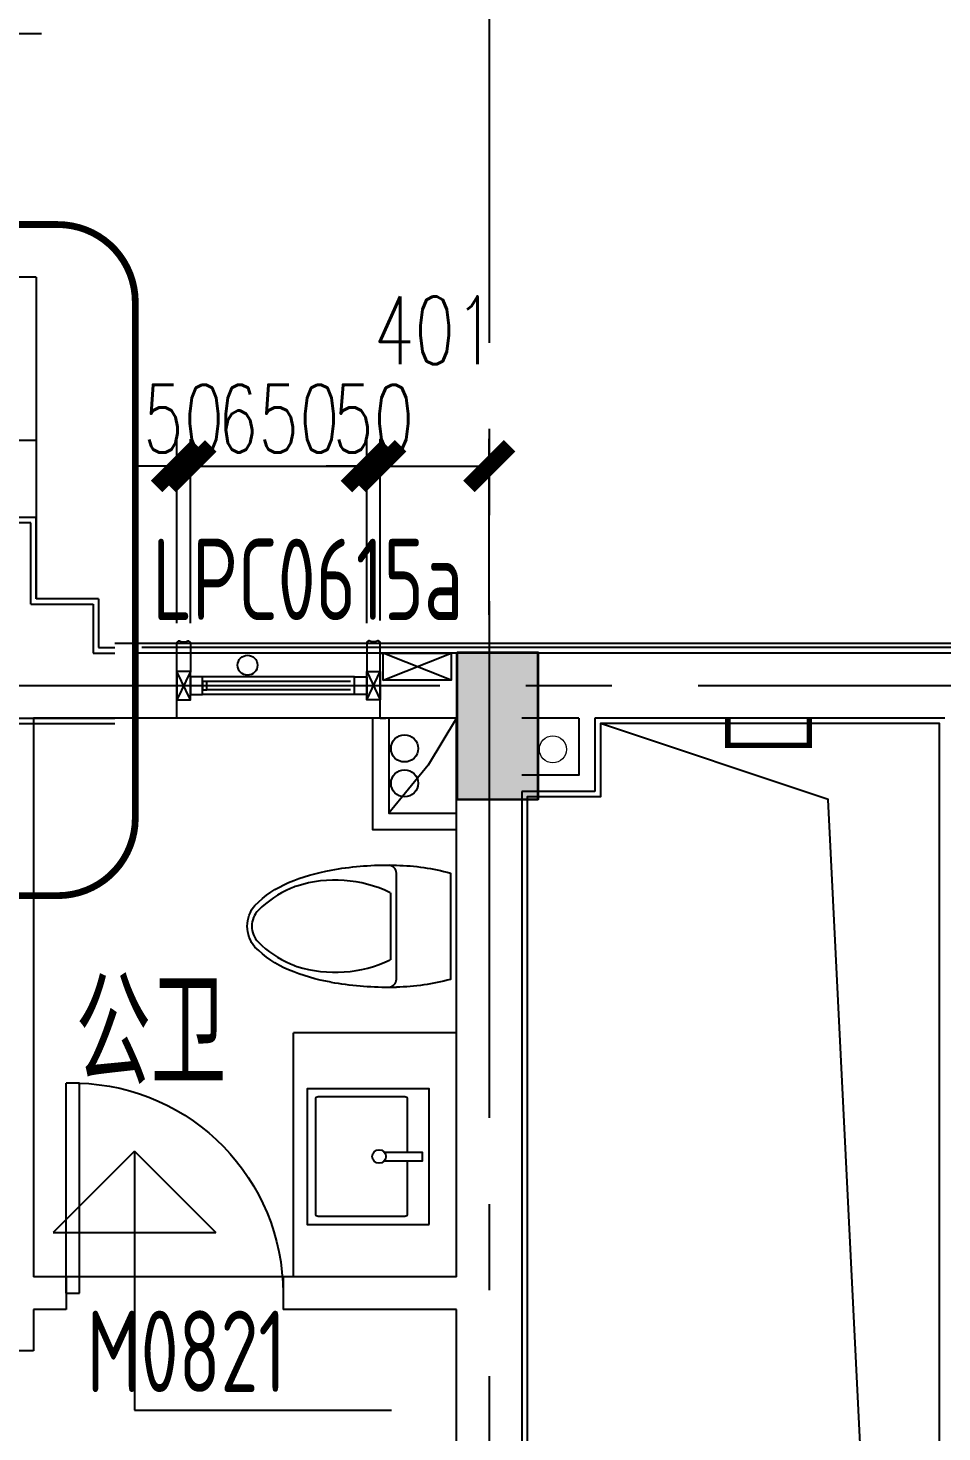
# Model space of a CAD drawing. Extents: x 296441 to 853063, y 459050 to 1117990.
# Drawn here: x 618398 to 621768, y 737361 to 742536 of the extents above; entities that cross this region are included whole.
import ezdxf
from ezdxf.enums import TextEntityAlignment as Align

# ---------------------------------------------------------------- set-up
doc = ezdxf.new("R2010")
doc.units = 0
doc.header["$LTSCALE"] = 1000
doc.linetypes.add('14-GRID$0$CENTER2', pattern=[28.575, 19.05, -3.175, 3.175, -3.175])
doc.linetypes.add('DASH', pattern=[0.35, 0.25, -0.1])
for name, color, linetype in [('0-COL', 50, 'Continuous'), ('0-COL-H1', 170, 'Continuous'), ('14-FL01-P$0$A-OVLK', 140, 'Continuous'), ('14-GRID$0$G-GRID', 9, '14-GRID$0$CENTER2'), ('A-FL01$0$水条件', 2, 'Continuous'), ('A-OVLK', 140, 'Continuous'), ('A-SECT-FNSH', 6, 'Continuous'), ('A_STAIR', 4, 'Continuous'), ('D-TEXT-FL01-mi$0$A-WIND-IDEN', 33, 'Continuous'), ('DIM_ELEV', 3, 'Continuous'), ('DIM_IDEN', 3, 'Continuous'), ('DZ-TEXT-FL01$0$A-ROOM-IDEN', 4, 'Continuous'), ('E-TEXT-BS01-MI-14$0$A-WIND-IDEN', 33, 'Continuous'), ('E1-FL01$0$A-OVLK', 140, 'Continuous'), ('E1-FL01$0$A-WALL-FNSH', 6, 'Continuous'), ('E1-FL01$0$G-XREF', 2, 'Continuous'), ('E2-E3-FL01$0$E1-FL01$0$A-HOLE', 211, 'Continuous'), ('E2-E3-FL01$0$E1-FL01$0$A-WALL', 1, 'Continuous'), ('E2-E3-FL01$0$E1-FL01$0$A-WALL-FNSH', 6, 'Continuous'), ('E4-FL01$0$A-OVLK', 140, 'Continuous'), ('G-FL01$0$A-DOOR', 4, 'Continuous'), ('G-FL01$0$A-FIXT', 162, 'Continuous'), ('G-FL01$0$A-FLOR', 23, 'Continuous'), ('G-FL01$0$A-WALL-FNSH', 6, 'Continuous'), ('G1-FL02$0$A-SECT-WIND', 155, 'Continuous'), ('G1-FL02$0$A-SECT-WOOD', 17, 'Continuous'), ('menchuangtao1$0$A-DETL-STONE', 42, 'Continuous'), ('menchuangtao1$0$A-WALL', 1, 'Continuous'), ('menchuangtao1$0$A_CUR_FRAME', 112, 'Continuous'), ('WALL', 242, 'Continuous'), ('ZT0_默认图层-----PM、LM、DY、JD', 7, 'Continuous'), ('ZT1_Dim---标注---PM、LM、DY、JD', 252, 'Continuous'), ('ZT1_Dim---索引---PM、LM、DY、JD', 2, 'Continuous'), ('ZT1_通用--Wall---PM、LM、DY、JD', 5, 'Continuous')]:
    doc.layers.add(name, color=color, linetype=linetype)
doc.layers.add('E1-FL02$0$P-SEWG-EQPM', color=4, linetype='Continuous', lineweight=0)
doc.styles.get("Standard").update_dxf_attribs({"font": 'gbenor.shx', "bigfont": 'gbcbig.shx'})
doc.styles.add('ZT-DIMSTYLE', font='ROMANS.shx', dxfattribs={"width": 0.7, "bigfont": 'CHINESE.shx'})
doc.styles.add('卓越符号', font='ROMANS.shx', dxfattribs={"width": 0.7, "bigfont": 'CHINESE.shx'})
doc.dimstyles.new('ZT-DIM100', dxfattribs={"dimscale": 100, "dimtxt": 2.5, "dimasz": 1.5, "dimexe": 1, "dimexo": 1, "dimgap": 0.5, "dimtad": 1, "dimdec": 0, "dimdsep": 46, "dimtxsty": 'ZT-DIMSTYLE', "dimblk": 'ARCHTICK', "dimcen": 2.5, "dimclrd": 175, "dimclre": 175, "dimclrt": 7, "dimazin": 2, "dimtfac": 1, "dimtix": 1, "dimtmove": 2, "dimatfit": 3, "dimfxl": 0, "dimarcsym": 0})

# ---------------------------------------------------------------- blocks, each defined once
blk = doc.blocks.new('XBX')
at = {"layer": 'A_STAIR'}
for p, q in [((954399.9, 542730.5), (954499.9, 542480.5)), ((954399.9, 542480.5), (954499.9, 542730.5))]:
    blk.add_line(p, q, dxfattribs=at)
blk.add_lwpolyline([(954499.9, 542730.5), (954399.9, 542730.5), (954399.9, 542480.5), (954499.9, 542480.5)], close=True, dxfattribs=at)
blk = doc.blocks.new('9.6N一层')
at = {"layer": 'E1-FL01$0$A-OVLK'}
blk.add_line((700231.5, 218978.4), (695261.5, 218978.4), dxfattribs=at)
at = {"layer": 'E1-FL01$0$A-WALL-FNSH'}
blk.add_line((698476.5, 218963.4), (695261.5, 218963.4), dxfattribs=at)
at = {"layer": 'E1-FL01$0$G-XREF', "const_width": 20}
blk.add_lwpolyline([(696561.5, 218703.4), (696561.5, 218603.4), (696261.5, 218603.4), (696261.5, 218703.4)], dxfattribs=at)
at = {"layer": 'E1-FL02$0$P-SEWG-EQPM'}
blk.add_circle((695616.5, 218588.4), 50, dxfattribs=at)
at = {"layer": 'E2-E3-FL01$0$E1-FL01$0$A-HOLE'}
blk.add_lwpolyline([(696911.5, 212763.4), (696631.5, 218403.4), (695791.5, 218683.4)], dxfattribs=at)
at = {"layer": 'E2-E3-FL01$0$E1-FL01$0$A-WALL'}
for p, q in [((695711.5, 218703.4), (695501.5, 218703.4)), ((697061.5, 218703.4), (695771.5, 218703.4)), ((695501.5, 218433.4), (695501.5, 212643.4))]:
    blk.add_line(p, q, dxfattribs=at)
at = {"layer": 'E2-E3-FL01$0$E1-FL01$0$A-WALL-FNSH'}
blk.add_lwpolyline([(697041.5, 215973.4), (697041.5, 218683.4), (695791.5, 218683.4), (695791.5, 218413.4), (695521.5, 218413.4), (695521.5, 212663.4)], dxfattribs=at)
at = {"layer": 'E4-FL01$0$A-OVLK'}
blk.add_line((700211.5, 218978.4), (695261.5, 218978.4), dxfattribs=at)
at = {"layer": 'WALL'}
for p, q in [((697181.5, 218943.4), (695261.5, 218943.4)), ((695771.5, 218433.4), (695501.5, 218433.4))]:
    blk.add_line(p, q, dxfattribs=at)
for points in [[(695711.5, 218703.4), (695711.5, 218493.4), (695501.5, 218493.4)], [(695771.5, 218703.4), (695771.5, 218433.4)]]:
    blk.add_lwpolyline(points, dxfattribs=at)
blk = doc.blocks.new('G-FL01$0$door-800-2400')
for p, q in [((0, 0), (0, 774.7)), ((50, 774.7), (0, 774.7)), ((50, 0), (50, 774.7)), ((0, 0), (50, 0))]:
    blk.add_line(p, q)
at = {"extrusion": (0, 0, -1)}
blk.add_ellipse((25, 0), major_axis=(548, 548), ratio=1, start_param=-0.759754, end_param=0.785398, dxfattribs=at)
blk = doc.blocks.new('G-FL01$0$洗脸盆')
blk.add_lwpolyline([(0, -250), (0, 250), (-450, 250), (-450, -250)], close=True)
blk.add_lwpolyline([(-80, 15.3), (-80, 210, 0.414214), (-90, 220), (-410, 220, 0.414214), (-420, 210), (-420, -210, 0.414214), (-410, -220), (-90, -220, 0.414214), (-80, -210), (-80, -15.3)], format="xyb")
blk.add_lwpolyline([(-165.3, -15.3), (-25, -15.3), (-25, 15.3), (-165.3, 15.3)])
blk.add_circle((-185, 0), 25)
blk = doc.blocks.new('G-FL01$0$马桶')
for p, q in [((-195.1, 0), (0, 0)), ((0, 22.4), (-123.6, 22.4)), ((123.6, 22.4), (0, 22.4)), ((0, 0), (195.1, 0))]:
    blk.add_line(p, q)
for points in [[(-206.6, 240.3, -0.056336), (-160.7, 397.4, -0.098945), (-76.9, 521.4, -0.179849), (0, 550, -0.179849), (76.9, 521.4, -0.098945), (160.7, 397.4, -0.056336), (206.6, 240.3)], [(-225.4, 0, -0.008053), (-225.6, 27.1, -0.043026), (-207.2, 240.3)], [(207.2, 240.3, -0.043026), (225.6, 27.1, -0.008053), (225.4, 0)], [(224.8, 0, -0.06015), (195.9, -200), (-195.9, -200, -0.06015), (-224.8, 0)]]:
    blk.add_lwpolyline(points, format="xyb")
for centre, radius, start, end in [((0.6, 449.1), 84.2, 90.4086, 134.6448), ((-0.6, 449.1), 84.2, 45.3552, 89.5914), ((197.5, 249.7), 364.4, 134.6448, 157.2477), ((-197.5, 249.7), 364.4, 22.7523, 45.3552), ((297.6, 225.4), 467.5, 162.4094, 205.7301), ((517.1, 115.7), 711, 157.2477, 159.3267), ((-297.6, 225.4), 467.5, 334.2699, 17.5906), ((-517.1, 115.7), 711, 20.6733, 22.7523), ((-195.1, 30), 30, 185.4692, 270), ((195.1, 30), 30, 270, 354.5308)]:
    blk.add_arc(centre, radius, start, end)
blk = doc.blocks.new('边套南入门头平面')
at = {"layer": 'A-OVLK'}
for p, q in [((-1330, -1587.2), (-1330, -402.2)), ((-1130, -987.2), (-1330, -987.2)), ((-1130, -987.2), (-1330, -987.2)), ((-1330, -1587.2), (-1130, -1587.2))]:
    blk.add_line(p, q, dxfattribs=at)
at = {"layer": 'A-SECT-FNSH'}
for p, q in [((-780, 57.8), (-1620, 57.8)), ((-1560, -402.2), (-1560, -222.2)), ((-1560, -222.2), (-1560, -222.2)), ((-1560, -402.2), (-1330, -402.2)), ((-1330, -402.2), (-1330, -702.2)), ((-1330, -702.2), (-1130, -702.2))]:
    blk.add_line(p, q, dxfattribs=at)
blk.add_lwpolyline([(-1560, -222.2), (-1620, -222.2)], dxfattribs=at)
at = {"layer": 'ZT1_通用--Wall---PM、LM、DY、JD'}
for p, q in [((-1000, 37.8), (-1620, 37.8)), ((-1540, -202.2), (-1560, -202.2)), ((-1540, -382.2), (-1540, -202.2)), ((-1310, -382.2), (-1540, -382.2)), ((-1310, -382.2), (-1310, -682.2)), ((-1310, -682.2), (-1150, -682.2))]:
    blk.add_line(p, q, dxfattribs=at)
blk.add_lwpolyline([(-1560, -202.2), (-1620, -202.2)], dxfattribs=at)
blk = doc.blocks.new('卓越-指向索引')
blk.add_wipeout([(0, 5), (-0.523, 4.973), (-1.04, 4.891), (-1.545, 4.755), (-2.034, 4.568), (-2.5, 4.33), (-2.939, 4.045), (-3.346, 3.716), (-3.716, 3.346), (-4.045, 2.939), (-4.33, 2.5), (-4.568, 2.034), (-4.755, 1.545), (-4.891, 1.04), (-4.973, 0.523), (-5, 0), (-4.973, -0.523), (-4.891, -1.04), (-4.755, -1.545), (-4.568, -2.034), (-4.33, -2.5), (-4.045, -2.939), (-3.716, -3.346), (-3.346, -3.716), (-2.939, -4.045), (-2.5, -4.33), (-2.034, -4.568), (-1.545, -4.755), (-1.04, -4.891), (-0.523, -4.973), (0, -5), (0.523, -4.973), (1.04, -4.891), (1.545, -4.755), (2.034, -4.568), (2.5, -4.33), (2.939, -4.045), (3.346, -3.716), (3.716, -3.346), (4.045, -2.939), (4.33, -2.5), (4.568, -2.034), (4.755, -1.545), (4.891, -1.04), (4.973, -0.523), (5, 0), (4.973, 0.523), (4.891, 1.04), (4.755, 1.545), (4.568, 2.034), (4.33, 2.5), (4.045, 2.939), (3.716, 3.346), (3.346, 3.716), (2.939, 4.045), (2.5, 4.33), (2.034, 4.568), (1.545, 4.755), (1.04, 4.891), (0.523, 4.973)])
blk.add_line((-5, 0), (5, 0))
at = {"color": 0, "style": '卓越符号', "width": 0.7, "flags": 8}
blk.add_attdef('索引编号', text='', height=3, dxfattribs=at).set_placement((0, 0.365), align=Align.CENTER)
at = {"color": 0, "style": '卓越符号', "width": 0.892319, "flags": 8}
blk.add_attdef('图号', text='', height=3, dxfattribs=at).set_placement((-3.406, -3.602), (3.413, -3.602), align=Align.FIT)
blk = doc.blocks.new('_ArchTick')
at = {"color": 0, "linetype": 'ByBlock', "const_width": 0.4}
blk.add_lwpolyline([(-0.5, -0.5), (0.5, 0.5)], dxfattribs=at)
blk = doc.blocks.new('*D2092')
at = {"layer": 'Defpoints', "color": 0, "ltscale": 1000, "transparency": 16777216}
for p in [(620098.5, 740921.7), (619697.1, 740252.6, -30.7), (620098.5, 740273.9)]:
    blk.add_point(p, dxfattribs=at)
at = {"layer": 'ZT1_Dim---标注---PM、LM、DY、JD', "color": 175, "linetype": 'ByBlock', "lineweight": -2, "ltscale": 1000, "transparency": 16777216}
for p, q in [((619697.1, 740352.6), (619697.1, 741021.7)), ((620098.5, 740373.9), (620098.5, 741021.7)), ((619697.1, 740921.7), (620098.5, 740921.7))]:
    blk.add_line(p, q, dxfattribs=at)
at = {"layer": 'ZT1_Dim---标注---PM、LM、DY、JD', "color": 175, "lineweight": -2, "ltscale": 1000, "transparency": 16777216, "xscale": 150, "yscale": 150, "zscale": 150, "rotation": 180}
blk.add_blockref('_ArchTick', (619697.1, 740921.7), dxfattribs=at)
at = {"layer": 'ZT1_Dim---标注---PM、LM、DY、JD', "color": 175, "lineweight": -2, "ltscale": 1000, "transparency": 16777216, "xscale": 150, "yscale": 150, "zscale": 150}
blk.add_blockref('_ArchTick', (620098.5, 740921.7), dxfattribs=at)
at = {"layer": 'ZT1_Dim---标注---PM、LM、DY、JD', "color": 7, "ltscale": 1000, "transparency": 16777216, "insert": (619897.8, 741422), "char_height": 250, "attachment_point": 5, "style": 'ZT-DIMSTYLE'}
blk.add_mtext('401', dxfattribs=at)
blk = doc.blocks.new('*D2093')
at = {"layer": 'Defpoints', "color": 0, "ltscale": 1000, "transparency": 16777216}
for p in [(10998.6, 809), (10948.6, 130), (10998.6, 140, -30.7)]:
    blk.add_point(p, dxfattribs=at)
at = {"layer": 'ZT1_Dim---标注---PM、LM、DY、JD', "color": 175, "linetype": 'ByBlock', "lineweight": -2, "ltscale": 1000, "transparency": 16777216}
for p, q in [((10948.6, 230), (10948.6, 909)), ((10998.6, 240), (10998.6, 909)), ((10948.6, 809), (10798.6, 809)), ((10948.6, 809), (10998.6, 809)), ((10998.6, 809), (11148.6, 809))]:
    blk.add_line(p, q, dxfattribs=at)
at = {"layer": 'ZT1_Dim---标注---PM、LM、DY、JD', "color": 175, "lineweight": -2, "ltscale": 1000, "transparency": 16777216, "xscale": 150, "yscale": 150, "zscale": 150}
blk.add_blockref('_ArchTick', (10948.6, 809), dxfattribs=at)
at = {"layer": 'ZT1_Dim---标注---PM、LM、DY、JD', "color": 175, "lineweight": -2, "ltscale": 1000, "transparency": 16777216, "xscale": 150, "yscale": 150, "zscale": 150, "rotation": 180}
blk.add_blockref('_ArchTick', (10998.6, 809), dxfattribs=at)
at = {"layer": 'ZT1_Dim---标注---PM、LM、DY、JD', "color": 7, "ltscale": 1000, "transparency": 16777216, "insert": (10973.6, 984), "char_height": 250, "attachment_point": 5, "style": 'ZT-DIMSTYLE'}
blk.add_mtext('50', dxfattribs=at)
blk = doc.blocks.new('menchuangtao1')
at = {"layer": 'menchuangtao1$0$A-DETL-STONE'}
blk.add_lwpolyline([(-10, -52.5), (-10, -159.2, -0.471625), (-15, -162.1, -0.528396), (-19.5, -164.7, 0.241692), (-50.5, -164.7, -0.528396), (-55, -162.1, -0.471625), (-60, -159.2), (-60, -52.5)], format="xyb", close=True, dxfattribs=at)
at = {"layer": 'menchuangtao1$0$A-WALL'}
for p, q in [((-10, 120), (-10, -120)), ((-10, 120), (10, 120)), ((-10, -120), (10, -120))]:
    blk.add_line(p, q, dxfattribs=at)
at = {"layer": 'menchuangtao1$0$A_CUR_FRAME'}
for p, q in [((-60, -52.5), (-10, 52.5)), ((-60, 52.5), (-10, -52.5))]:
    blk.add_line(p, q, dxfattribs=at)
blk.add_lwpolyline([(-10, -52.5), (-10, 52.5), (-60, 52.5), (-60, -52.5)], close=True, dxfattribs=at)
blk = doc.blocks.new('A$C1F4365CD')
at = {"layer": 'DIM_IDEN'}
blk.add_circle((789.2, 195.2), 36.6, dxfattribs=at)
at = {"layer": 'G1-FL02$0$A-SECT-WIND', "extrusion": (8.34702e-21, 4.5439e-05, 1)}
for p, q in [((1183.6, 152.5), (623.6, 152.5)), ((1168.6, 135), (638.6, 135)), ((1168.6, 105), (638.6, 105)), ((1183.6, 87.5), (623.6, 87.5))]:
    blk.add_line(p, q, dxfattribs=at)
at = {"layer": 'G1-FL02$0$A-SECT-WOOD', "extrusion": (8.34702e-21, 4.5439e-05, 1), "elevation": 0.1}
for points in [[(578.6, 87.5), (623.6, 87.5), (623.6, 152.5), (578.6, 152.5)], [(638.6, 105), (638.6, 135), (623.6, 135), (623.6, 105)], [(1228.6, 87.5), (1183.6, 87.5), (1183.6, 152.5), (1228.6, 152.5)]]:
    blk.add_lwpolyline(points, close=True, dxfattribs=at)
at = {"extrusion": (8.34702e-21, 4.5439e-05, 1), "rotation": 180}
blk.add_blockref('menchuangtao1', (518.6, 120, -15.2), dxfattribs=at)
at = {"extrusion": (-8.34702e-21, -4.5439e-05, -1), "zscale": -1, "rotation": 180}
blk.add_blockref('menchuangtao1', (-1288.6, 120, 15.2), dxfattribs=at)
blk = doc.blocks.new('*D2380')
at = {"layer": 'Defpoints', "color": 0, "ltscale": 1000, "transparency": 16777216}
for p in [(10948.6, 809), (10298.6, 130), (10948.6, 130)]:
    blk.add_point(p, dxfattribs=at)
at = {"layer": 'ZT1_Dim---标注---PM、LM、DY、JD', "color": 175, "linetype": 'ByBlock', "lineweight": -2, "ltscale": 1000, "transparency": 16777216}
for p, q in [((10298.6, 230), (10298.6, 909)), ((10948.6, 230), (10948.6, 909)), ((10298.6, 809), (10948.6, 809))]:
    blk.add_line(p, q, dxfattribs=at)
at = {"layer": 'ZT1_Dim---标注---PM、LM、DY、JD', "color": 175, "lineweight": -2, "ltscale": 1000, "transparency": 16777216, "xscale": 150, "yscale": 150, "zscale": 150, "rotation": 180}
blk.add_blockref('_ArchTick', (10298.6, 809), dxfattribs=at)
at = {"layer": 'ZT1_Dim---标注---PM、LM、DY、JD', "color": 175, "lineweight": -2, "ltscale": 1000, "transparency": 16777216, "xscale": 150, "yscale": 150, "zscale": 150}
blk.add_blockref('_ArchTick', (10948.6, 809), dxfattribs=at)
at = {"layer": 'ZT1_Dim---标注---PM、LM、DY、JD', "color": 7, "ltscale": 1000, "transparency": 16777216, "insert": (10623.6, 984), "char_height": 250, "attachment_point": 5, "style": 'ZT-DIMSTYLE'}
blk.add_mtext('650', dxfattribs=at)
blk = doc.blocks.new('*D2381')
at = {"layer": 'Defpoints', "color": 0, "ltscale": 1000, "transparency": 16777216}
for p in [(10298.6, 809), (10248.6, 130), (10298.6, 130)]:
    blk.add_point(p, dxfattribs=at)
at = {"layer": 'ZT1_Dim---标注---PM、LM、DY、JD', "color": 175, "linetype": 'ByBlock', "lineweight": -2, "ltscale": 1000, "transparency": 16777216}
for p, q in [((10248.6, 230), (10248.6, 909)), ((10298.6, 230), (10298.6, 909)), ((10248.6, 809), (10098.6, 809)), ((10248.6, 809), (10298.6, 809)), ((10298.6, 809), (10448.6, 809))]:
    blk.add_line(p, q, dxfattribs=at)
at = {"layer": 'ZT1_Dim---标注---PM、LM、DY、JD', "color": 175, "lineweight": -2, "ltscale": 1000, "transparency": 16777216, "xscale": 150, "yscale": 150, "zscale": 150}
blk.add_blockref('_ArchTick', (10248.6, 809), dxfattribs=at)
at = {"layer": 'ZT1_Dim---标注---PM、LM、DY、JD', "color": 175, "lineweight": -2, "ltscale": 1000, "transparency": 16777216, "xscale": 150, "yscale": 150, "zscale": 150, "rotation": 180}
blk.add_blockref('_ArchTick', (10298.6, 809), dxfattribs=at)
at = {"layer": 'ZT1_Dim---标注---PM、LM、DY、JD', "color": 7, "ltscale": 1000, "transparency": 16777216, "insert": (10273.6, 984), "char_height": 250, "attachment_point": 5, "style": 'ZT-DIMSTYLE'}
blk.add_mtext('50', dxfattribs=at)
blk = doc.blocks.new('A$C38AD7E8D')
at = {"layer": '0-COL', "color": 6}
blk.add_lwpolyline([(11581.4, 118.6), (11281.4, 118.6), (11281.4, -421.4), (11581.4, -421.4)], close=True, dxfattribs=at)
at = {"layer": '0-COL', "color": 6, "elevation": -0.1}
blk.add_lwpolyline([(11582.9, 120), (11282.9, 120), (11282.9, -420), (11582.9, -420)], close=True, dxfattribs=at)
at = {"layer": '0-COL-H1', "color": 254}
for points in [[(11281.4, -421.4), (11281.4, 118.6), (11581.4, -421.4), (11581.4, 118.6)], [(11282.9, -420, -0.1), (11282.9, 120, -0.1), (11582.9, -420, -0.1), (11582.9, 120, -0.1)]]:
    blk.add_solid(points, dxfattribs=at)
blk = doc.blocks.new('A$C6D0A5408')
at = {"layer": 'ZT0_默认图层-----PM、LM、DY、JD', "ltscale": 1000}
blk.add_blockref('A$C1F4365CD', (9720, -120, -15.4), dxfattribs=at)
at = {"layer": 'E-TEXT-BS01-MI-14$0$A-WIND-IDEN', "color": 2, "width": 0.8}
blk.add_text('LPC0615a', height=300, dxfattribs=at).set_placement((10157.8, 241.5))
at = {"layer": 'ZT1_Dim---标注---PM、LM、DY、JD', "ltscale": 1000}
for base, p1, p2, picture, middle in [((10298.6, 809), (10248.6, 130), (10298.6, 130), '*D2381', (10273.6, 984)), ((10948.6, 809), (10298.6, 130), (10948.6, 130), '*D2380', (10623.6, 984)), ((10998.6, 809), (10948.6, 130), (10998.6, 140, -30.7), '*D2093', (10973.6, 984))]:
    dim = blk.add_linear_dim(base=base, p1=p1, p2=p2, dimstyle='ZT-DIM100', override={"dimfxl": 200}, dxfattribs=at)
    dim.commit()
    dim.dimension.update_dxf_attribs({"geometry": picture, "text_midpoint": middle})

msp = doc.modelspace()

# ---------------------------------------------------------------- linework, layer by layer
at = {"layer": '14-FL01-P$0$A-OVLK'}
msp.add_line((620238.5, 740267.6, -15.4), (618718.5, 740267.6, -15.4), dxfattribs=at)
at = {"layer": '14-GRID$0$G-GRID', "color": 8, "ltscale": 0.1}
for p, q in [((620098.5, 748996.4), (620098.5, 716237.9)), ((595151, 740112.6), (674432.5, 740112.6))]:
    msp.add_line(p, q, dxfattribs=at)
at = {"layer": 'A-FL01$0$水条件', "elevation": -15.4}
for points in [[(619978.5, 739582.6), (619978.5, 739992.6), (619668.5, 739992.6), (619668.5, 739582.6)], [(619978.5, 739642.6), (619978.5, 739992.6), (619728.5, 739992.6), (619728.5, 739642.6)]]:
    msp.add_lwpolyline(points, close=True, dxfattribs=at)
msp.add_lwpolyline([(619978.5, 739992.6), (619873.4, 739819), (619728.5, 739642.6)], dxfattribs=at)
at = {"layer": 'A-FL01$0$水条件'}
for centre in [(619786.6, 739881, -15.4), (619786.6, 739752.4, -15.4)]:
    msp.add_circle(centre, 50, dxfattribs=at)
at = {"layer": 'DIM_ELEV'}
for p, q in [((618791.3, 738396.5), (618491.3, 738096.5)), ((618791.3, 738396.5), (619091.3, 738096.5)), ((618791.3, 738396.5), (618791.3, 737441.1)), ((618491.3, 738096.5), (619091.3, 738096.5)), ((618791.3, 737441.1), (619738.8, 737441.1))]:
    msp.add_line(p, q, dxfattribs=at)
at = {"layer": 'E1-FL01$0$A-OVLK'}
msp.add_line((625418.5, 740267.6), (619978.5, 740267.6), dxfattribs=at)
at = {"layer": 'E1-FL01$0$A-WALL-FNSH'}
msp.add_line((623193.5, 740252.6), (619978.5, 740252.6), dxfattribs=at)
at = {"layer": 'E4-FL01$0$A-OVLK'}
msp.add_line((624928.5, 740267.6), (619978.5, 740267.6), dxfattribs=at)
at = {"layer": 'G-FL01$0$A-FIXT', "extrusion": (8.34702e-21, 4.5439e-05, 1)}
for p in [(619377.7, 737932.6, -15.4), (619978.5, 738832.6, -15.4)]:
    msp.add_line(p, (619377.7, 738832.6, -15.4), dxfattribs=at)
at = {"layer": 'G-FL01$0$A-FLOR', "extrusion": (8.34702e-21, 4.5439e-05, 1)}
msp.add_line((619338.5, 737932.6, -15.4), (618538.5, 737932.6, -15.4), dxfattribs=at)
at = {"layer": 'G-FL01$0$A-WALL-FNSH'}
msp.add_line((620238.5, 740252.6, -15.4), (618818.5, 740252.6, -15.4), dxfattribs=at)
at = {"layer": 'WALL', "extrusion": (8.34702e-21, 4.5439e-05, 1)}
for p, q in [((620218.5, 740232.6, -15.4), (618798.5, 740232.6, -15.4)), ((618418.5, 739992.6, -15.4), (618418.5, 737932.6, -15.4)), ((618868.5, 739992.6, -15.4), (618418.5, 739992.6, -15.4)), ((619978.5, 739992.6, -15.4), (618868.5, 739992.6, -15.4)), ((619978.5, 737932.6, -15.4), (619978.5, 739992.6, -15.4)), ((618538.5, 737932.6, -15.4), (618418.5, 737932.6, -15.4)), ((618538.5, 737932.6, -15.4), (618538.5, 737812.6, -15.4)), ((619338.5, 737932.6, -15.4), (619338.5, 737812.6, -15.4)), ((619978.5, 737932.6, -15.4), (619338.5, 737932.6, -15.4)), ((618418.5, 737812.6, -15.4), (618418.5, 737660.5, -15.4)), ((618538.5, 737812.6, -15.4), (618418.5, 737812.6, -15.4)), ((619978.5, 737812.6, -15.4), (619338.5, 737812.6, -15.4)), ((619978.5, 736512.6, -15.4), (619978.5, 737812.6, -15.4)), ((618418.5, 737660.5, -15.4), (618298.5, 737660.5, -15.4))]:
    msp.add_line(p, q, dxfattribs=at)
at = {"layer": 'WALL'}
msp.add_line((621898.5, 740232.6), (619978.5, 740232.6), dxfattribs=at)
at = {"layer": 'ZT1_Dim---索引---PM、LM、DY、JD', "linetype": 'DASH', "const_width": 25}
msp.add_lwpolyline([(615598.2, 741812.2), (618508, 741812.2, -0.414214), (618793.8, 741526.5), (618793.8, 739624, -0.414214), (618508, 739338.3), (615598.2, 739338.3, -0.414214), (615312.5, 739624), (615312.5, 741526.5, -0.414214)], format="xyb", close=True, dxfattribs=at)

# ---------------------------------------------------------------- block references
for name, p in [('9.6N一层', (-75283, 521289.2)), ('A$C38AD7E8D', (608697, 740114.1, -13.6))]:
    msp.add_blockref(name, p)
at = {"layer": 'A_STAIR', "extrusion": (0, 0, -1), "zscale": -1, "rotation": 90.00000000000001}
msp.add_blockref('XBX', (-77227.4, -214267.2, 15.4), dxfattribs=at)
at = {"layer": 'G-FL01$0$A-DOOR', "extrusion": (8.34702e-21, 4.5439e-05, 1)}
msp.add_blockref('G-FL01$0$door-800-2400', (618538.5, 737872.6, 6.6), dxfattribs=at)
at = {"layer": 'G-FL01$0$A-FIXT', "extrusion": (1.96512e-19, 4.5439e-05, 1), "rotation": 89.999998726741}
msp.add_blockref('G-FL01$0$马桶', (619756.5, 739225.6, 6.6), dxfattribs=at)
at = {"layer": 'G-FL01$0$A-FIXT', "extrusion": (8.34702e-21, 4.5439e-05, 1)}
msp.add_blockref('G-FL01$0$洗脸盆', (619877.7, 738376.6, 6.6), dxfattribs=at)
at = {"layer": 'ZT0_默认图层-----PM、LM、DY、JD', "ltscale": 200, "rotation": 180}
msp.add_blockref('边套南入门头平面', (617098.5, 740030.5, -15.4), dxfattribs=at)
at = {"layer": 'ZT0_默认图层-----PM、LM、DY、JD', "ltscale": 1000}
msp.add_blockref('A$C6D0A5408', (608698.5, 740112.6), dxfattribs=at)
at = {"layer": 'ZT1_Dim---索引---PM、LM、DY、JD', "color": 7}
ref = msp.add_blockref('卓越-指向索引', (617948.1, 742516.5), dxfattribs=dict(at, xscale=100, yscale=100, zscale=100))
ref.add_attrib('索引编号', '-', dxfattribs={"layer": '0', "color": 0, "height": 300, "style": '卓越符号', "width": 0.7}).set_placement((617948.1, 742553), align=Align.CENTER)
ref.add_attrib('图号', 'MTDY-02', dxfattribs={"layer": '0', "color": 0, "height": 300, "style": '卓越符号', "width": 0.336157}).set_placement((617607.5, 742156.4), (618289.4, 742156.4), align=Align.FIT)

# ---------------------------------------------------------------- texts
at = {"layer": 'D-TEXT-FL01-mi$0$A-WIND-IDEN', "width": 0.8}
msp.add_text('M0821', height=300, dxfattribs=at).set_placement((618614.1, 737508.4))
at = {"layer": 'DZ-TEXT-FL01$0$A-ROOM-IDEN'}
msp.add_text('公卫', height=385.82, dxfattribs=at).set_placement((618573.5, 738640.3))

# ---------------------------------------------------------------- dimensions: what is measured, and where the dimension line sits
at = {"layer": 'ZT1_Dim---标注---PM、LM、DY、JD', "ltscale": 1000}
dim = msp.add_linear_dim(base=(620098.5, 740921.7), p1=(619697.1, 740252.6, -30.7), p2=(620098.5, 740273.9), dimstyle='ZT-DIM100', override={"dimfxl": 200}, dxfattribs=at)
dim.commit()
dim.dimension.update_dxf_attribs({"geometry": '*D2092', "text_midpoint": (619897.8, 741422), "dimtype": 160})

doc.saveas('drawing.dxf')
